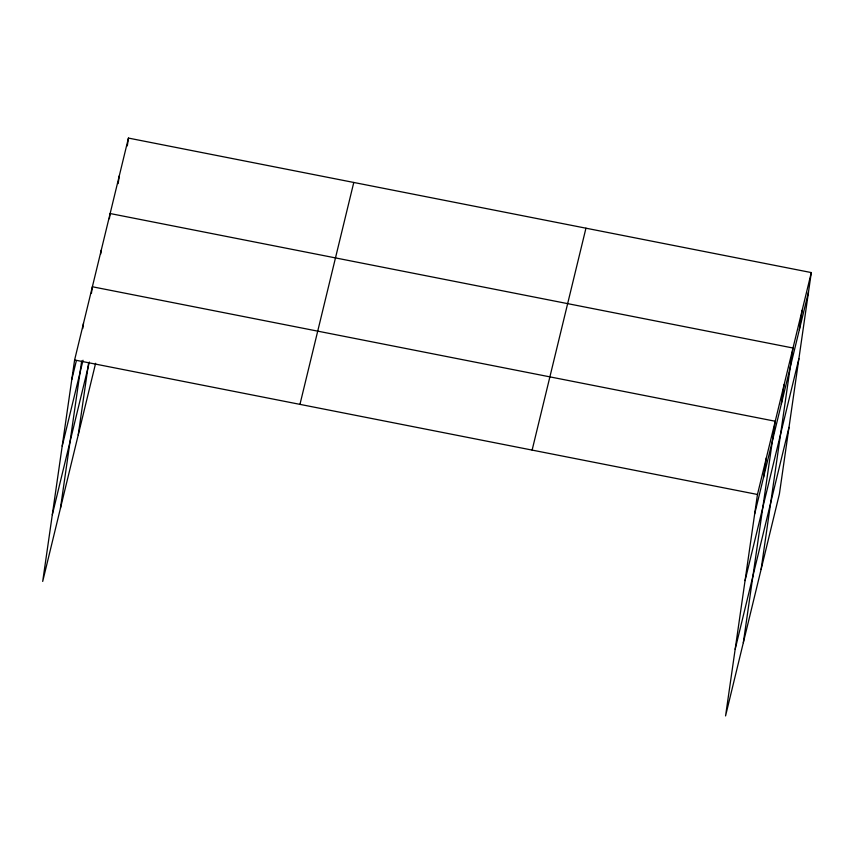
<?xml version="1.0" encoding="UTF-8"?>
<svg xmlns="http://www.w3.org/2000/svg" width="854" height="854" viewBox="0 0 854 854"><rect width="100%" height="100%" fill="white"/><g stroke="black" fill="none" stroke-linecap="round" stroke-linejoin="round"><path stroke-width="1.28" d="M811.3 272.575L757.466 494.477L725.558 715.919L779.392 494.018L811.3 272.575L128.442 138.081L74.608 359.982L42.7 581.425L95.616 363.292M82.742 328.566L83.489 323.367M60.463 508.205L81.653 361.125M91.442 293.253L92.371 286.763L775.229 421.246L743.322 642.688M100.697 254.044L101.252 250.147M78.226 434.974L88.592 363.046M109.387 218.72L110.134 213.532L793.003 348.016L761.085 569.458M118.162 183.599L119.293 175.807M127.321 145.874L128.442 138.081M763.551 477.343L766.348 457.861M781.314 404.113L784.121 384.631M799.344 329.772L802.152 310.301M71.8 379.464L76.401 360.527M62.203 446.108L83.03 360.26M52.307 514.781L89.36 362.032M299.957 404.369L353.78 182.468M532.127 450.09L585.951 228.189M754.669 513.959L808.492 292.047M745.062 580.603L798.885 358.701M735.166 649.275L788.989 427.363M74.608 359.982L757.466 494.477"/></g></svg>
